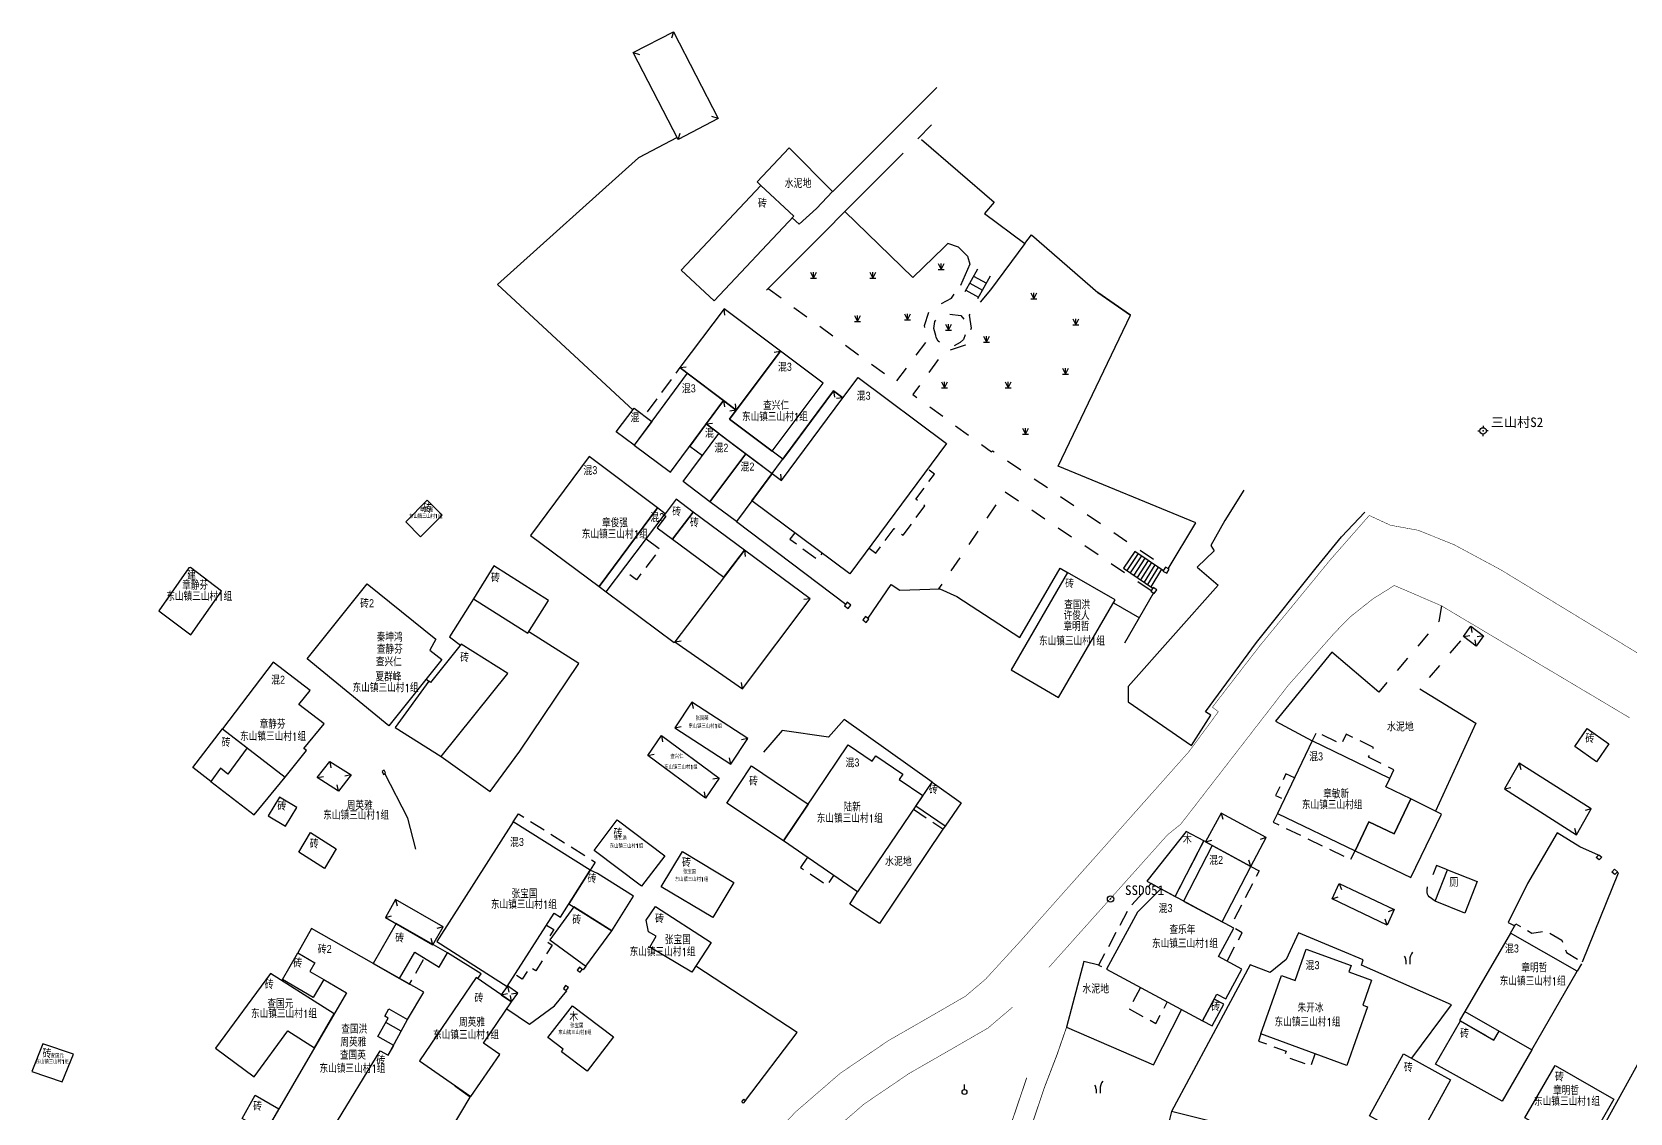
# Model space of a CAD drawing. Header units: millimetres. Extents: x 21943 to 23516, y 12107 to 14027.
# Drawn here: x 22546.8 to 22746.5, y 13891.8 to 14026.9 of the extents above; entities that cross this region are included whole.
import ezdxf
from ezdxf.enums import TextEntityAlignment as Align

# ---------------------------------------------------------------- set-up
doc = ezdxf.new("R2010")
doc.units = ezdxf.units.MM
for name, pattern in [('B10012', [0]), ('X2', [10, 8, -2]), ('X5', [3, 2, -1]), ('X6', [4, 2, -2])]:
    doc.linetypes.add(name, pattern=pattern)
for name, color, linetype in [('$TD_AUDIT_GENERATED_(2AF)', 4, 'Continuous'), ('$TD_AUDIT_GENERATED_(2B2)', 221, 'Continuous'), ('$TD_AUDIT_GENERATED_(2B3)', 4, 'X6'), ('$TD_AUDIT_GENERATED_(2B4)', 7, 'wq'), ('$TD_AUDIT_GENERATED_(2B5)', 2, 'Continuous'), ('$TD_AUDIT_GENERATED_(2B7)', 7, 'Continuous'), ('$TD_AUDIT_GENERATED_(2B9)', 6, 'Continuous'), ('$TD_AUDIT_GENERATED_(2BA)', 7, 'Continuous'), ('$TD_AUDIT_GENERATED_(2BB)', 4, 'Continuous'), ('$TD_AUDIT_GENERATED_(2BD)', 6, 'Continuous'), ('$TD_AUDIT_GENERATED_(2C0)', 7, 'Continuous'), ('$TD_AUDIT_GENERATED_(2C2)', 7, 'Continuous'), ('KZD', 1, 'Continuous'), ('ZBTZ', 3, 'Continuous')]:
    doc.layers.add(name, color=color, linetype=linetype)
doc.styles.add('$TD_AUDIT_GENERATED_(2CC)', font='simhei.ttf')
doc.styles.add('HZ', font='rs.shx', dxfattribs={"width": 0.8, "bigfont": 'hztxt.shx'})
doc.styles.get("Standard").update_dxf_attribs({"font": 'arial.ttf'})
doc.linetypes.add('10422', pattern='A,1,[150,AAA.SHX,S=1,R=0,X=0,Y=1],2,[177,AAA.SHX,S=1,R=0,X=0,Y=0.8],1', length=4)
doc.linetypes.add('1161', pattern='A,0,[149,AAA.SHX,S=0.15,R=0,X=0,Y=0],-1.6', length=1.6)
doc.linetypes.add('443', pattern='A,9.4,[169,AAA.SHX,S=1,R=0,X=0,Y=0.15],0.6', length=10)
doc.linetypes.add('wq', pattern='A,5.4,[169,AAA.SHX,S=1,R=0,X=0,Y=-1.15],0.6', length=6)

# ---------------------------------------------------------------- blocks, each defined once
blk = doc.blocks.new('gc246')
for p, q in [((-0.5, 1), (-0.5, 0)), ((0.5, 1), (0.5, 0))]:
    blk.add_line(p, q)
for centre, radius, start, end in [((-2.94, 0.81), 2.45, 4.3743, 29.0242), ((3.4, 1.11), 2.91, 139.3312, 182.0887)]:
    blk.add_arc(centre, radius, start, end)
blk = doc.blocks.new('gc125')
blk.add_line((0, 0.6), (0, 1.9))
blk.add_circle((0, 0), 0.6)
blk = doc.blocks.new('gc124')
for p, q in [((-0.75, 1.5), (0, 0)), ((-0.75, 0), (0.75, 0)), ((0, 0), (0, 1.5)), ((0, 0), (0.75, 1.5))]:
    blk.add_line(p, q)
blk = doc.blocks.new('gc117')
blk.add_circle((0, 0), 0.8)
blk.add_point((0, 0))
blk = doc.blocks.new('gc116')
for p, q in [((-1.3, 0), (-0.8, 0)), ((0, 1.3), (0, 0.8)), ((1.3, 0), (0.8, 0)), ((0, -1.3), (0, -0.8))]:
    blk.add_line(p, q)
blk.add_circle((0, 0), 0.8)
blk.add_point((0, 0))

msp = doc.modelspace()

# ---------------------------------------------------------------- linework, layer by layer
at = {"layer": '$TD_AUDIT_GENERATED_(2AF)', "linetype": '10422', "flags": 128}
for points, elevation in [([(22646.88, 14006.98), (22659.88, 14019.96)], -0.64), ([(22657.96, 14013.48), (22667.04, 14005.63), (22665.84, 14004.22), (22670.89, 14000.45), (22666.59, 13994.68)], -0.51), ([(22648.39, 14004.45), (22656.89, 13996.2), (22660.79, 14000)], 5.62), ([(22670.89, 14000.45), (22671.72, 14001.56), (22680.03, 13994.34), (22684.09, 13991.49)], -0.51), ([(22662.6, 14000), (22661.28, 14000.48), (22660.79, 14000)], 5.62), ([(22662.6, 14000), (22663.71, 13998.88), (22664.01, 13997.88), (22662.83, 13995.22)], 5.62), ([(22698.25, 13969.65), (22695.89, 13965.84), (22694.12, 13962.72), (22694.54, 13962.05), (22692.43, 13960.01), (22695.04, 13957.75), (22683.8, 13945.12), (22683.81, 13943.2), (22691.72, 13937.75), (22694.13, 13941.53), (22693.48, 13941.93), (22699.85, 13950.62), (22707.28, 13959.95), (22710.47, 13963.81), (22713.39, 13966.91)], -0.92), ([(22683.39, 13950.57), (22686.97, 13956.78)], -0.14)]:
    msp.add_lwpolyline(points, dxfattribs=dict(at, elevation=elevation))
at = {"layer": '$TD_AUDIT_GENERATED_(2B2)', "linetype": 'Continuous', "flags": 128}
for points in [[(22626.97, 14026.9), (22632.55, 14016.09), (22627.56, 14013.47), (22621.96, 14024.32)], [(22642.03, 14003.88), (22632.08, 13993.29), (22627.96, 13997.12), (22637.91, 14007.71)], [(22640.37, 13987.01), (22633.3, 13992.32), (22627.77, 13984.95), (22634.83, 13979.63)], [(22645.69, 13983.01), (22640.37, 13987.01), (22634, 13978.52), (22639.32, 13974.52)], [(22626.59, 13971.89), (22633.22, 13980.85), (22628.7, 13984.25), (22622.08, 13975.26)], [(22650.07, 13983.72), (22661.12, 13975.49), (22649.04, 13959.17), (22636.76, 13968.3), (22646.98, 13982.07), (22648.15, 13981.2)], [(22648.15, 13981.2), (22646.98, 13982.07), (22640.64, 13973.53), (22634, 13978.52), (22634.83, 13979.63), (22633.22, 13980.85), (22631.05, 13977.92), (22640.49, 13970.86)], [(22622.08, 13975.26), (22619.83, 13976.95), (22622.09, 13979.87), (22624.26, 13978.23)], [(22630.61, 13973.96), (22632.67, 13976.71), (22631.05, 13977.92), (22629.01, 13975.16)], [(22636.03, 13974.2), (22631.53, 13968.19), (22628.18, 13970.71), (22632.67, 13976.71)], [(22624.99, 13967.43), (22616.46, 13973.85), (22609.12, 13963.97), (22617.69, 13957.6)], [(22639.33, 13971.73), (22634.84, 13965.73), (22631.53, 13968.19), (22636.03, 13974.2)], [(22595.38, 13963.82), (22598.07, 13966.53), (22596.2, 13968.4), (22593.52, 13965.68)], [(22617.69, 13957.6), (22618.58, 13956.94), (22625.96, 13966.7), (22624.99, 13967.43)], [(22635.84, 13962.16), (22629.43, 13966.9), (22626.87, 13963.51), (22633.27, 13958.77)], [(22644.05, 13956.07), (22635.84, 13962.16), (22627.17, 13950.69), (22635.6, 13944.83)], [(22566.68, 13951.56), (22570.5, 13957.03), (22566.61, 13959.96), (22566.41, 13959.93), (22562.67, 13954.58)], [(22602, 13956.07), (22608.8, 13951.75), (22611.35, 13955.87), (22604.55, 13960.19)], [(22675.1, 13943.74), (22682.16, 13955.92), (22676.24, 13959.36), (22669.17, 13947.18)], [(22591.42, 13940.19), (22581.2, 13948.58), (22588.72, 13957.95), (22597.3, 13951.02), (22596.52, 13949.63), (22598.05, 13948.48)], [(22687.05, 13956.73), (22687.38, 13957.19), (22686.94, 13957.47), (22686.63, 13957.03)], [(22648.36, 13955.2), (22648.81, 13954.84), (22649.14, 13955.28), (22648.69, 13955.64)], [(22650.97, 13953.87), (22650.64, 13953.44), (22651.07, 13953.1), (22651.4, 13953.53)], [(22726.63, 13952.64), (22728.21, 13951.44), (22727.27, 13950.15), (22725.69, 13951.35)], [(22606.3, 13946.73), (22600.47, 13950.41), (22596.62, 13945.62), (22596.42, 13945.76), (22592.21, 13939.99), (22597.97, 13936.35)], [(22627.17, 13939.94), (22634.16, 13935.4), (22636.27, 13938.59), (22629.27, 13943.13)], [(22741.17, 13939.85), (22743.88, 13937.94), (22742.32, 13935.7), (22739.61, 13937.61)], [(22625.49, 13938.98), (22632.71, 13933.65), (22630.98, 13931.16), (22623.76, 13936.5)], [(22712.16, 13924.59), (22713.89, 13928.2), (22717.03, 13926.69), (22719.13, 13931.05), (22716, 13932.58), (22716.49, 13933.6), (22706.79, 13938.33), (22702.47, 13929.25)], [(22584.05, 13935.74), (22586.7, 13934.06), (22585.11, 13932.04), (22582.46, 13933.72)], [(22640.71, 13925.82), (22633.63, 13930.54), (22636.73, 13935.2), (22643.8, 13930.4)], [(22730.84, 13932.3), (22739.83, 13926.58), (22741.67, 13929.81), (22732.68, 13935.52)], [(22590.99, 13934.32), (22590.81, 13934.66), (22590.56, 13934.47), (22590.73, 13934.12)], [(22660.92, 13927.67), (22657.26, 13930.15), (22659.3, 13933.16), (22662.93, 13930.58)], [(22578.51, 13927.65), (22579.91, 13930), (22577.74, 13931.29), (22576.34, 13928.94)], [(22699.11, 13922.63), (22701.06, 13926.23), (22695.43, 13929.29), (22693.47, 13925.69)], [(22712.16, 13924.59), (22719.14, 13921.24), (22722.96, 13929.17), (22719.13, 13931.05), (22717.03, 13926.69), (22713.89, 13928.2)], [(22616.56, 13922.15), (22606.96, 13928.2), (22597.42, 13913.23), (22606.2, 13907.61), (22612.07, 13916.78), (22612.86, 13916.29)], [(22625.89, 13923.94), (22622.99, 13920.17), (22617.07, 13924.61), (22619.96, 13928.44)], [(22581.61, 13926.85), (22584.85, 13924.82), (22583.38, 13922.38), (22580.15, 13924.41)], [(22686.14, 13920.76), (22689.66, 13918.87), (22693.25, 13925.81), (22691.03, 13926.99)], [(22695.53, 13915.7), (22699.11, 13922.63), (22694.31, 13925.24), (22690.72, 13918.29)], [(22631.89, 13916.22), (22625.45, 13920.08), (22628.11, 13924.47), (22634.54, 13920.61)], [(22742.63, 13924.07), (22742.99, 13923.77), (22742.65, 13923.43), (22742.29, 13923.73)], [(22725.86, 13916.8), (22722.16, 13918.27), (22723.72, 13922.2), (22727.42, 13920.73)], [(22716.17, 13915.28), (22709.29, 13918.55), (22710.18, 13920.5), (22717.06, 13917.23)], [(22598.2, 13915.06), (22592.26, 13918.47), (22590.98, 13916.25), (22596.92, 13912.84)], [(22629.29, 13909.42), (22624.01, 13912.55), (22624.81, 13913.89), (22623.85, 13914.45), (22623.56, 13915.92), (22624.75, 13917.62), (22631.68, 13913.11)], [(22734.25, 13899.71), (22739.92, 13909.55), (22731.57, 13914.29), (22725.86, 13904.48)], [(22580.02, 13911.83), (22582.17, 13910.57), (22581.54, 13909.49), (22583.27, 13908.48), (22581.96, 13906.23), (22578.12, 13908.48)], [(22711.11, 13897.74), (22700.39, 13901.68), (22702.95, 13909), (22704.65, 13908.38), (22706.06, 13912.3), (22711.68, 13910.23), (22711.39, 13909.43), (22714.21, 13908.39), (22713.12, 13905.3), (22713.7, 13905.09)], [(22584.59, 13904.2), (22576.63, 13909.26), (22569.75, 13899.92), (22574.58, 13896.33), (22578.81, 13902.07), (22582.12, 13899.97)], [(22615.32, 13909.39), (22615.59, 13909.75), (22615.23, 13910.02), (22614.96, 13909.66)], [(22595.25, 13898.34), (22601.67, 13893.86), (22605.3, 13899.13), (22603.24, 13900.54), (22606.75, 13905.69), (22602.34, 13908.76)], [(22607.53, 13906.8), (22606.25, 13907.69), (22606.2, 13907.61), (22605.47, 13906.58), (22606.75, 13905.69)], [(22616.2, 13897.03), (22612.97, 13899.45), (22613.18, 13899.79), (22611.28, 13901.24), (22614.35, 13905.2), (22619.48, 13901.34)], [(22693.07, 13903.31), (22694.29, 13902.68), (22695.77, 13905.41), (22694.55, 13906.05)], [(22734.25, 13899.71), (22730.54, 13893.27), (22722.22, 13897.9), (22725.34, 13903.31), (22729.5, 13900.91), (22730.15, 13902.05)], [(22546.82, 13896.99), (22550.61, 13895.7), (22551.99, 13899.15), (22548.19, 13900.44)], [(22724.1, 13895.97), (22719.82, 13888.22), (22713.94, 13891.46), (22718.22, 13899.21)], [(22733.38, 13891.21), (22737.15, 13897.74), (22744.51, 13893.52), (22740.74, 13887)], [(22753.01, 13895.83), (22747.91, 13898.69), (22741.27, 13886.72), (22746.52, 13884.01)], [(22575.99, 13889.44), (22573.07, 13891.14), (22574.72, 13894.03), (22577.66, 13892.31)], [(22635.99, 13893.38), (22635.7, 13893.02), (22635.51, 13893.2), (22635.79, 13893.55)], [(22687.68, 13885.83), (22699, 13882.96), (22700.55, 13889.18), (22689.22, 13892.01)]]:
    msp.add_lwpolyline(points, close=True, dxfattribs=at)
at = {"layer": '$TD_AUDIT_GENERATED_(2B2)', "linetype": 'X6', "flags": 128}
msp.add_lwpolyline([(22659.76, 13988.95), (22659.53, 13989.85), (22659.63, 13990.72), (22659.97, 13991.15), (22660.71, 13991.57), (22661.48, 13991.65), (22662.87, 13991.47), (22663.26, 13991.03), (22663.5, 13990.26), (22663.47, 13989.18), (22663.21, 13988.46), (22662.81, 13988.11), (22662.05, 13987.68), (22661.48, 13987.68), (22660.58, 13987.81), (22660.04, 13988.28), (22659.81, 13988.72)], close=True, dxfattribs=at)
at = {"layer": '$TD_AUDIT_GENERATED_(2B2)', "linetype": 'Continuous', "flags": 128}
for points, elevation in [([(22629.43, 13966.9), (22627.32, 13968.5), (22625.83, 13966.53), (22626.01, 13966.39), (22624.94, 13964.94), (22626.87, 13963.51)], 2.06), ([(22688.62, 13959.27), (22688.91, 13959.77), (22688.45, 13960.03), (22688.15, 13959.5)], 0.22), ([(22583.32, 13940.43), (22580.17, 13942.84), (22581.58, 13944.61), (22576.97, 13948.15), (22570.62, 13939.82), (22578.45, 13933.76), (22581.11, 13937.1), (22580.79, 13937.36)], 5.63), ([(22570.62, 13939.82), (22573.7, 13937.43), (22571.31, 13934.16), (22570.37, 13934.89), (22569.17, 13933.25), (22566.92, 13934.98)], 9.37), ([(22649.98, 13919.44), (22640.71, 13925.82), (22648.81, 13937.82), (22651.81, 13935.78), (22652.27, 13936.46), (22655.63, 13934.17), (22655.17, 13933.5), (22658.15, 13931.47)], 3.97), ([(22621.99, 13918.9), (22617.5, 13921.73), (22616.56, 13922.15), (22613.92, 13917.96), (22619.28, 13914.59)], 4.08), ([(22744.59, 13922.26), (22744.95, 13921.96), (22744.61, 13921.61), (22744.25, 13921.92)], -0.87), ([(22693.07, 13903.31), (22694.88, 13906.66), (22695.99, 13906.07), (22698, 13909.8), (22695.11, 13911.38), (22697, 13914.91), (22687.9, 13919.82), (22684.98, 13916.92), (22681.1, 13909.77)], 8.57), ([(22611.51, 13913.46), (22616.01, 13910.15), (22619.28, 13914.59), (22614.53, 13917.58)], 8.05), ([(22597.71, 13910.05), (22598.73, 13911.81), (22592.32, 13915.49), (22589.44, 13910.48), (22592.74, 13908.62), (22594.64, 13911.92)], 3.44), ([(22595.79, 13906.9), (22581.73, 13914.85), (22580.02, 13911.83), (22582.17, 13910.57), (22581.54, 13909.49), (22583.27, 13908.48), (22586.12, 13906.82), (22586.12, 13906.82), (22586.12, 13906.82), (22575.99, 13889.44), (22581.42, 13886.27), (22582.91, 13888.71), (22584.51, 13887.77), (22585.55, 13889.48), (22584.54, 13890.07), (22590.33, 13899.59), (22591.33, 13899.02), (22592.03, 13900.25), (22590.04, 13901.37), (22591.34, 13903.66), (22590.9, 13903.9), (22591.42, 13904.82), (22593.74, 13903.51)], 4.26), ([(22613.58, 13907.11), (22613.85, 13907.47), (22613.49, 13907.74), (22613.22, 13907.38)], 4)]:
    msp.add_lwpolyline(points, close=True, dxfattribs=dict(at, elevation=elevation))
at = {"layer": '$TD_AUDIT_GENERATED_(2B3)', "color": 4, "linetype": 'X5', "flags": 128}
for points in [[(22628.7, 13984.25), (22627.77, 13984.95), (22623.33, 13978.93)], [(22651.44, 13962.4), (22652.28, 13961.78), (22654.54, 13964.84), (22655.67, 13964), (22658.4, 13967.7), (22657.26, 13968.5), (22659.59, 13971.66), (22658.75, 13972.28)], [(22716.49, 13933.6), (22717.02, 13934.7), (22713.84, 13936.26), (22714.45, 13937.5), (22711.05, 13939.16), (22710.45, 13937.91), (22707.33, 13939.43), (22706.79, 13938.33)], [(22702.47, 13929.25), (22701.94, 13928.15), (22711.63, 13923.49), (22712.16, 13924.59)], [(22694.31, 13925.24), (22693.25, 13925.81), (22689.66, 13918.87)], [(22699.11, 13922.63), (22700.16, 13922.06), (22696.58, 13915.14)]]:
    msp.add_lwpolyline(points, dxfattribs=at)
for points, elevation in [([(22623.58, 13963.54), (22625.27, 13962.3), (22622.35, 13958.42), (22620.66, 13959.68)], 10.81), ([(22642.13, 13964.31), (22641.54, 13963.53), (22645, 13960.97), (22645.58, 13961.74)], 5.8), ([(22704.58, 13933.69), (22703.52, 13934.2), (22702.23, 13931.5), (22703.3, 13930.99)], 6.18), ([(22606.96, 13928.2), (22607.6, 13929.21), (22617.2, 13923.17), (22616.56, 13922.15)], 10.69), ([(22660.92, 13927.67), (22660.64, 13927.26), (22656.98, 13929.75)], 3.28), ([(22643.71, 13923.76), (22642.84, 13922.5), (22646.18, 13920.26), (22647.02, 13921.48)], 3.01), ([(22687.9, 13919.82), (22686.67, 13920.48), (22683.9, 13917.4), (22680.11, 13910.29), (22681.1, 13909.77)], 0.56), ([(22611.13, 13915.3), (22612.04, 13914.72), (22611.11, 13913.27), (22611.84, 13912.8), (22609.77, 13909.57), (22609.05, 13910.04), (22608.08, 13908.53), (22607.17, 13909.12)], 9.13), ([(22731.57, 13914.29), (22732.23, 13915.44), (22734.26, 13914.29), (22735.97, 13914.56), (22738, 13913.41), (22738.56, 13911.85), (22740.58, 13910.7), (22739.92, 13909.55)], 14.95), ([(22696.16, 13910.8), (22698.06, 13914.34), (22697, 13914.91)], 3.3), ([(22592.74, 13908.62), (22593.99, 13907.91), (22595.86, 13911.18)], 3.44), ([(22685.35, 13907.47), (22683.91, 13904.81), (22687.26, 13903.01), (22688.69, 13905.67)], 1.41), ([(22725.86, 13904.48), (22725.22, 13903.38), (22729.5, 13900.91), (22730.15, 13902.05)], 6.54), ([(22700.39, 13901.68), (22700.07, 13900.8), (22703.55, 13899.52), (22703.33, 13898.93), (22706.65, 13897.71), (22707.19, 13899.18)], 7.34)]:
    msp.add_lwpolyline(points, dxfattribs=dict(at, elevation=elevation))
at = {"layer": '$TD_AUDIT_GENERATED_(2B4)', "linetype": 'wq', "flags": 128}
for points, elevation in [([(22657.53, 14013.53), (22659.22, 14015.29)], -0.26), ([(22638.61, 13994.64), (22655.69, 14011.77)], -0.27), ([(22688.82, 13959.82), (22692.25, 13965.56), (22675.04, 13972.62), (22684.09, 13991.49), (22680.03, 13994.34)], 1.31), ([(22634.84, 13965.73), (22648.51, 13955.4)], 1.03), ([(22651.29, 13953.64), (22654.18, 13957.84), (22655.25, 13957.13), (22660.25, 13957.3), (22662.39, 13956.35), (22670.28, 13951.24), (22675.3, 13959.9), (22676.24, 13959.36)], 0.99), ([(22618.58, 13956.95), (22627.08, 13950.6), (22627.17, 13950.69)], 3.27), ([(22681.96, 13955.57), (22685.23, 13953.68)], -0.13), ([(22597.97, 13936.35), (22604.07, 13931.97), (22607.8, 13937.02), (22615.14, 13947.98), (22608.91, 13951.93)], 4.16), ([(22659.3, 13933.16), (22648.32, 13941), (22646.37, 13938.76), (22640.58, 13939.62), (22638.23, 13936.92)], 2.54), ([(22569.17, 13933.25), (22574.6, 13929.05), (22578.45, 13933.76)], 9.37), ([(22594.78, 13924.76), (22593.78, 13928.66), (22590.9, 13934.25)], 4.87), ([(22737.42, 13926.83), (22733.69, 13920.48), (22731.29, 13915.62), (22732.1, 13915.21)], -0.51), ([(22742.58, 13924.02), (22740.23, 13925.05), (22737.42, 13926.83)], -0.99), ([(22723.72, 13922.2), (22722.33, 13922.75), (22721.87, 13921.59)], -0.31), ([(22740.58, 13910.68), (22745.08, 13921.83), (22744.9, 13921.91)], -0.78), ([(22719.26, 13898.64), (22724.2, 13905.31), (22712.94, 13910.28), (22713.16, 13910.94), (22710.37, 13912.12), (22705.08, 13914.32), (22703.55, 13910.97), (22701.54, 13909.37), (22699.06, 13910.34), (22689.22, 13892.01)], 1.27), ([(22602.55, 13908.62), (22602.96, 13909.19), (22598.73, 13911.81)], 3.43), ([(22616.01, 13910.15), (22615.68, 13909.68), (22615.59, 13909.75)], 4.72), ([(22606.16, 13904.83), (22608.97, 13902.92), (22612.11, 13905.21), (22613.65, 13907.07), (22613.59, 13907.13)], 2.01), ([(22591.33, 13899.02), (22593.74, 13903.51)], 4.26), ([(22592.94, 13902.02), (22591.03, 13903.11)], 5.83), ([(22599.13, 13889.68), (22601.58, 13893.77), (22599.64, 13895.15)], 2.53)]:
    msp.add_lwpolyline(points, dxfattribs=dict(at, elevation=elevation))
for points in [[(22627.43, 14013.71), (22622.62, 14011.19), (22605.01, 13995.33), (22621.93, 13979.65)], [(22602, 13956.07), (22599.01, 13951.33), (22600.35, 13950.26)], [(22596.08, 13946.02), (22596.42, 13945.76)], [(22635.99, 13893.38), (22642.43, 13901.85), (22629.77, 13910.17), (22629.77, 13910.17)]]:
    msp.add_lwpolyline(points, dxfattribs=at)
at = {"layer": '$TD_AUDIT_GENERATED_(2B4)', "linetype": 'wq', "elevation": 0.17, "flags": 128}
msp.add_lwpolyline([(22722.16, 13918.27), (22721.4, 13918.81, -0.190018), (22721.15, 13919.58, -0.032386), (22721.22, 13920.07, 1.673328)], format="xyb", dxfattribs=at)
at = {"layer": '$TD_AUDIT_GENERATED_(2B9)', "linetype": 'Continuous'}
for p, q in [((22606.25, 13907.69), (22606.39, 13906.9)), ((22605.47, 13906.58), (22606.26, 13906.72)), ((22606.75, 13905.69), (22606.61, 13906.48)), ((22607.53, 13906.8), (22606.74, 13906.66))]:
    msp.add_line(p, q, dxfattribs=at)
at = {"layer": '$TD_AUDIT_GENERATED_(2BA)', "linetype": 'B10012'}
for p, q in [((22626.97, 14026.9), (22626.73, 14026.14)), ((22621.96, 14024.32), (22622.73, 14024.08)), ((22632.55, 14016.09), (22631.79, 14016.33)), ((22627.56, 14013.47), (22627.8, 14014.24)), ((22633.41, 13991.53), (22633.3, 13992.32)), ((22627.77, 13984.95), (22628.56, 13985.07)), ((22639.58, 13986.89), (22640.37, 13987.01)), ((22646.98, 13982.07), (22647.1, 13981.28)), ((22648.15, 13981.2), (22647.36, 13981.09)), ((22633.22, 13980.85), (22633.34, 13980.05)), ((22634.83, 13979.63), (22634.04, 13979.52)), ((22634.83, 13979.63), (22634.72, 13980.42)), ((22631.05, 13977.92), (22631.84, 13978.03)), ((22640.49, 13970.86), (22640.38, 13971.65)), ((22635.84, 13962.16), (22635.95, 13961.36)), ((22644.05, 13956.07), (22643.26, 13955.96)), ((22725.69, 13951.35), (22726.48, 13951.46)), ((22726.63, 13952.64), (22726.74, 13951.84)), ((22728.21, 13951.44), (22727.42, 13951.32)), ((22627.17, 13950.69), (22627.96, 13950.81)), ((22727.27, 13950.15), (22727.16, 13950.94)), ((22635.6, 13944.83), (22635.49, 13945.62)), ((22629.27, 13943.13), (22629.44, 13942.35)), ((22627.17, 13939.94), (22627.95, 13940.1)), ((22625.49, 13938.98), (22625.62, 13938.19)), ((22636.27, 13938.59), (22635.48, 13938.43)), ((22584.05, 13935.74), (22584.18, 13934.95)), ((22623.76, 13936.5), (22624.55, 13936.63)), ((22634.16, 13935.4), (22634, 13936.18)), ((22732.68, 13935.52), (22732.87, 13934.74)), ((22582.46, 13933.72), (22583.25, 13933.85)), ((22586.7, 13934.06), (22585.91, 13933.92)), ((22632.71, 13933.65), (22631.92, 13933.52)), ((22585.11, 13932.04), (22584.97, 13932.83)), ((22630.98, 13931.16), (22630.85, 13931.95)), ((22730.84, 13932.3), (22731.62, 13932.49)), ((22695.43, 13929.29), (22695.65, 13928.52)), ((22741.67, 13929.81), (22740.89, 13929.62)), ((22739.83, 13926.58), (22739.63, 13927.36)), ((22693.47, 13925.69), (22694.24, 13925.92)), ((22701.06, 13926.23), (22700.3, 13926)), ((22699.11, 13922.63), (22698.88, 13923.4)), ((22710.18, 13920.5), (22710.46, 13919.75)), ((22592.26, 13918.47), (22592.47, 13917.7)), ((22709.29, 13918.55), (22710.04, 13918.83)), ((22717.06, 13917.23), (22716.31, 13916.96)), ((22590.98, 13916.25), (22591.76, 13916.46)), ((22716.17, 13915.28), (22715.9, 13916.04)), ((22596.92, 13912.84), (22596.72, 13913.62)), ((22598.2, 13915.06), (22597.43, 13914.86))]:
    msp.add_line(p, q, dxfattribs=at)
at = {"layer": '$TD_AUDIT_GENERATED_(2BB)', "linetype": 'X6', "flags": 128}
for points, elevation in [([(22638.81, 13994.84), (22654.8, 13983.14), (22658.76, 13988.45), (22658.34, 13990.2), (22658.94, 13992.09), (22661.72, 13993.65), (22662.83, 13995.22)], 5), ([(22666.59, 13994.68), (22663.94, 13991.52), (22664.18, 13989.88), (22663.44, 13987.78), (22660.65, 13986.83), (22656.9, 13981.6), (22666.71, 13974.43), (22666.86, 13974.57), (22688.45, 13960.01)], 1.87), ([(22686.67, 13957.08), (22668.37, 13969.41), (22660.12, 13957.29)], 1.62), ([(22722.94, 13955.17), (22722.63, 13953.24), (22715.11, 13944.39)], -0.34), ([(22725.31, 13950.8), (22720.26, 13944.83)], -2.09)]:
    msp.add_lwpolyline(points, dxfattribs=dict(at, elevation=elevation))
at = {"layer": '$TD_AUDIT_GENERATED_(2BB)', "linetype": 'Continuous', "flags": 128}
for points, const_width, elevation in [([(22783.19, 13926.36), (22782.91, 13926.92), (22782.99, 13927.65), (22730.38, 13959.68), (22724.54, 13962.82), (22720.04, 13964.63), (22716.57, 13965.26), (22713.93, 13966.48), (22709.06, 13960.94), (22700.29, 13950.24), (22694.33, 13942.53), (22695.07, 13941.95), (22691.4, 13936.97), (22670.33, 13913.28)], 0.06, -1.89), ([(22673.9, 13910.01), (22688.71, 13926.56), (22690.37, 13927.9), (22703.78, 13945.22), (22709.62, 13951.84), (22711.58, 13953.83), (22714.36, 13956.04), (22717.06, 13957.73), (22722.93, 13955.2), (22746.48, 13941.19)], 0.06, 2.7), ([(22670.33, 13913.28), (22665.98, 13908.53), (22663.47, 13906.4), (22659.08, 13903.86), (22653.86, 13900.86), (22647.83, 13896.78), (22642.24, 13891.94), (22636.81, 13886.18), (22630.65, 13878.77), (22625.68, 13872.5), (22621.63, 13867.04), (22621.63, 13867.04)], 0.06, 2.7), ([(22669.35, 13905.03), (22666.28, 13902.42), (22661.5, 13899.66), (22656.43, 13896.75), (22650.79, 13892.92), (22645.6, 13888.43), (22640.44, 13882.97), (22634.42, 13875.72), (22629.57, 13869.6), (22625.82, 13864.27), (22625.82, 13864.27)], 0.06, 2.7), ([(22659.04, 13854.6), (22663.94, 13868.3), (22665.52, 13872.73), (22667.11, 13877.15), (22668.69, 13881.58), (22670.27, 13886.01), (22671.82, 13890.48), (22673.32, 13894.95), (22674.91, 13899.09), (22676.11, 13902.55), (22676.11, 13902.55)], 0.1, 5)]:
    msp.add_lwpolyline(points, dxfattribs=dict(at, const_width=const_width, elevation=elevation))
at = {"layer": '$TD_AUDIT_GENERATED_(2BB)', "linetype": 'X2', "const_width": 0.1, "elevation": 5, "flags": 128}
msp.add_lwpolyline([(22623.92, 13820.16), (22632.11, 13821.96), (22633.3, 13822.05), (22634.39, 13821.81), (22641.7, 13819.79), (22644.74, 13819.24), (22644.96, 13819.31), (22645.14, 13819.46), (22645.24, 13819.76), (22645.45, 13820.62), (22646.04, 13822.5), (22646.64, 13824.46), (22647.25, 13826.43), (22648.05, 13828.74), (22649.47, 13833.62), (22651.14, 13839.04), (22655.36, 13851.73), (22661.59, 13869.14), (22663.17, 13873.57), (22664.75, 13878), (22666.33, 13882.42), (22667.92, 13886.84), (22669.46, 13891.29), (22671.13, 13896.23)], dxfattribs=at)
at = {"layer": '$TD_AUDIT_GENERATED_(2BD)', "linetype": 'Continuous'}
for p, q in [((22664.98, 13997.27), (22663.39, 13994.43)), ((22664, 13995.52), (22665.59, 13994.63)), ((22664.49, 13996.39), (22666.08, 13995.5)), ((22666.57, 13996.38), (22664.98, 13993.54)), ((22663.51, 13994.65), (22665.1, 13993.76)), ((22684.63, 13961.99), (22683.21, 13959.88)), ((22685.05, 13961.71), (22683.64, 13959.59)), ((22685.46, 13961.43), (22684.07, 13959.31)), ((22685.88, 13961.15), (22684.5, 13959.02)), ((22688.2, 13959.58), (22684.63, 13961.99)), ((22683.21, 13959.88), (22686.89, 13957.4)), ((22686.29, 13960.87), (22684.92, 13958.73)), ((22686.71, 13960.59), (22685.35, 13958.44)), ((22687.12, 13960.31), (22685.78, 13958.15)), ((22687.54, 13960.03), (22686.21, 13957.87)), ((22687.95, 13959.75), (22686.63, 13957.58))]:
    msp.add_line(p, q, dxfattribs=at)
at = {"layer": '测试_(2B1)', "color": 2, "linetype": '1161', "flags": 128}
for points, elevation in [([(22637.95, 14007.68), (22637.42, 14008.17), (22641.45, 14012.42), (22646.87, 14006.98), (22644.87, 14004.83), (22642.67, 14002.87), (22641.83, 14003.66)], 1.7), ([(22715.11, 13944.39), (22715.11, 13944.39), (22715.11, 13944.39), (22715.11, 13944.39), (22709.25, 13949.41), (22702.22, 13940.79), (22706.79, 13938.33)], -0.34), ([(22720.26, 13944.83), (22720.26, 13944.83), (22727.24, 13940.54), (22722.22, 13929.53)], -2.09), ([(22660.64, 13927.26), (22652.71, 13915.5), (22649, 13917.91), (22649.98, 13919.44)], 3.28), ([(22680.12, 13910.29), (22678.27, 13910.72), (22676.11, 13902.55), (22686.96, 13897.82), (22690.48, 13904.71)], 4.92)]:
    msp.add_lwpolyline(points, dxfattribs=dict(at, elevation=elevation))

# ---------------------------------------------------------------- block references
at = {"layer": 'KZD', "linetype": 'Continuous', "xscale": 0.5, "yscale": 0.5}
for name, p in [('gc116', (22728.15, 13977.05)), ('gc117', (22681.6, 13918.55))]:
    msp.add_blockref(name, p, dxfattribs=at)
at = {"layer": 'ZBTZ', "linetype": 'Continuous', "xscale": 0.5, "yscale": 0.5}
for name, p in [('gc124', (22660.43, 13997.2)), ('gc124', (22644.5, 13996.14)), ('gc124', (22651.89, 13996.14)), ('gc124', (22672.01, 13993.56)), ('gc124', (22649.98, 13990.72)), ('gc124', (22656.21, 13990.92)), ('gc124', (22677.26, 13990.31)), ('gc124', (22661.33, 13989.62)), ('gc124', (22666.11, 13988.15)), ('gc124', (22660.83, 13982.43)), ('gc124', (22668.82, 13982.43)), ('gc124', (22675.96, 13984.13)), ('gc124', (22670.98, 13976.65)), ('gc246', (22718.75, 13910.41)), ('gc125', (22663.35, 13894.43)), ('gc246', (22680.04, 13894.28))]:
    msp.add_blockref(name, p, dxfattribs=at)

# ---------------------------------------------------------------- texts
at = {"layer": '$TD_AUDIT_GENERATED_(2B5)', "linetype": '443', "width": 0.8}
for s, p in [('\\M+5D7A9', (22638.1, 14005.56)), ('\\M+5BBEC3', (22640.9, 13985.08)), ('\\M+5BBEC3', (22628.89, 13982.38)), ('\\M+5BBEC3', (22650.74, 13981.46)), ('\\M+5BBEC', (22622.17, 13978.75)), ('\\M+5BBEC', (22631.47, 13976.83)), ('\\M+5BBEC2', (22632.97, 13974.96)), ('\\M+5BBEC2', (22636.23, 13972.6)), ('\\M+5BBEC3', (22616.59, 13972.16)), ('\\M+5D7A9', (22596.22, 13967.42)), ('\\M+5D7A9', (22627.38, 13967.01)), ('\\M+5BBEC2', (22624.95, 13966.29)), ('\\M+5D7A9', (22629.59, 13965.63)), ('\\M+5BDA8', (22566.75, 13959.08)), ('\\M+5D7A9', (22604.73, 13958.75)), ('\\M+5D7A9', (22676.49, 13958.03)), ('\\M+5D7A92', (22588.69, 13955.54)), ('\\M+5D7A9', (22600.88, 13948.8)), ('\\M+5BBEC2', (22577.57, 13945.97)), ('\\M+5D7A9', (22741.5, 13938.68)), ('\\M+5D7A9', (22571.07, 13938.17)), ('\\M+5BBEC3', (22649.34, 13935.63)), ('\\M+5BBEC3', (22707.28, 13936.39)), ('\\M+5D7A9', (22636.99, 13933.35)), ('\\M+5D7A9', (22659.45, 13932.28)), ('\\M+5D7A9', (22578.04, 13930.24)), ('\\M+5D7A9', (22620.05, 13926.84)), ('\\M+5D7A9', (22582.09, 13925.51)), ('\\M+5BBEC3', (22607.42, 13925.7)), ('\\M+5C4BE', (22691.19, 13926.1)), ('\\M+5D7A9', (22628.61, 13923.17)), ('\\M+5BBEC2', (22694.79, 13923.45)), ('\\M+5D7A9', (22616.8, 13921.16)), ('\\M+5B2DE', (22724.49, 13920.68)), ('\\M+5BBEC3', (22688.47, 13917.43)), ('\\M+5D7A9', (22614.9, 13916.02)), ('\\M+5D7A9', (22625.24, 13916.16)), ('\\M+5D7A9', (22592.77, 13913.74)), ('\\M+5D7A9', (22580.03, 13910.6)), ('\\M+5D7A92', (22583.4, 13912.33)), ('\\M+5BBEC3', (22731.75, 13912.39)), ('\\M+5BBEC3', (22706.84, 13910.3)), ('\\M+5D7A9', (22576.47, 13907.94)), ('\\M+5D7A9', (22602.67, 13906.24)), ('\\M+5D7A9', (22694.73, 13905.15)), ('\\M+5C4BE', (22614.52, 13903.92)), ('\\M+5D7A9', (22725.84, 13901.81)), ('\\M+5D7A9', (22548.7, 13899.3)), ('\\M+5D7A9', (22590.41, 13898.45)), ('\\M+5D7A9', (22718.81, 13897.56)), ('\\M+5D7A9', (22737.69, 13896.39)), ('\\M+5D7A9', (22575.01, 13892.72))]:
    msp.add_text(s, height=1, dxfattribs=at).set_placement(p, align=Align.MIDDLE)
at = {"layer": '$TD_AUDIT_GENERATED_(2B7)', "linetype": 'Continuous', "style": 'HZ', "width": 0.8}
for s, height, p in [('\\M+5B2E9\\M+5D0CB\\M+5C8CA', 1, (22639.8, 13980.32)), ('\\M+5D5C2\\M+5BFA1\\M+5C7BF', 0.5, (22596.13, 13967.26)), ('\\M+5D5C2\\M+5BFA1\\M+5C7BF', 1, (22619.67, 13965.65)), ('\\M+5D5C2\\M+5BEB2\\M+5B7D2', 1, (22567.2, 13957.86)), ('\\M+5B2E9\\M+5B9FA\\M+5BAE9', 1, (22677.42, 13955.39)), ('\\M+5D5C2\\M+5C3F7\\M+5D5DC', 1, (22677.33, 13952.7)), ('\\M+5D0ED\\M+5BFA1\\M+5C8CB', 1, (22677.36, 13954.07)), ('\\M+5C7D8\\M+5C0A4\\M+5BAE8', 1, (22591.51, 13951.36)), ('\\M+5B2E9\\M+5BEB2\\M+5B7D2', 1, (22591.53, 13949.85)), ('\\M+5B2E9\\M+5D0CB\\M+5C8CA', 1, (22591.41, 13948.27)), ('\\M+5CFC4\\M+5C8BA\\M+5B7E5', 1, (22591.36, 13946.4)), ('\\M+5D5C5\\M+5B9FA\\M+5C8D9', 0.5, (22630.55, 13941.2)), ('\\M+5D5C2\\M+5BEB2\\M+5B7D2', 1, (22576.89, 13940.49)), ('\\M+5B2E9\\M+5D0CB\\M+5C8CA', 0.5, (22627.41, 13936.44)), ('\\M+5D5C2\\M+5C3F4\\M+5D0C2', 1, (22709.79, 13931.78)), ('\\M+5D6DC\\M+5D3A2\\M+5D1C5', 1, (22587.77, 13930.31)), ('\\M+5C2BD\\M+5D0C2', 1, (22649.31, 13930.12)), ('\\M+5D5C5\\M+5C8CA\\M+5BAE9', 0.5, (22620.33, 13926.24)), ('\\M+5D5C5\\M+5B1A6\\M+5B9FA', 0.5, (22629, 13922.03)), ('\\M+5D5C5\\M+5B1A6\\M+5B9FA', 1, (22608.37, 13919.29)), ('\\M+5B2E9\\M+5C0D6\\M+5C4EA', 1, (22690.58, 13914.8)), ('\\M+5D5C5\\M+5B1A6\\M+5B9FA', 1, (22627.52, 13913.54)), ('\\M+5D5C2\\M+5C3F7\\M+5D5DC', 1, (22734.55, 13910.04)), ('\\M+5B2E9\\M+5B9FA\\M+5D4AA', 1, (22577.86, 13905.55)), ('\\M+5D6EC\\M+5BFAA\\M+5B1F9', 1, (22706.59, 13905.04)), ('\\M+5D6DC\\M+5D3A2\\M+5D1C5', 1, (22601.8, 13903.23)), ('\\M+5D6DC\\M+5D3A2\\M+5D1C5', 1, (22586.98, 13900.74)), ('\\M+5B2E9\\M+5B9FA\\M+5BAE9', 1, (22587.09, 13902.37)), ('\\M+5D5C5\\M+5B1A6\\M+5B9FA', 0.5, (22614.9, 13902.79)), ('\\M+5B2E9\\M+5B9FA\\M+5D4AA', 0.5, (22549.98, 13899.03)), ('\\M+5B2E9\\M+5B9FA\\M+5D3A2', 1, (22586.92, 13899.13)), ('\\M+5D5C2\\M+5C3F7\\M+5D5DC', 1, (22738.52, 13894.7))]:
    msp.add_text(s, height=height, dxfattribs=at).set_placement(p, align=Align.MIDDLE)
at = {"layer": '$TD_AUDIT_GENERATED_(2C0)', "linetype": '443', "width": 0.8}
for p in [(22642.55, 14008.05), (22717.82, 13940.14), (22655.09, 13923.31), (22679.75, 13907.39)]:
    msp.add_text('\\M+5CBAE\\M+5C4E0\\M+5B5D8', height=1, dxfattribs=at).set_placement(p, align=Align.MIDDLE)
at = {"layer": '$TD_AUDIT_GENERATED_(2C2)', "linetype": 'Continuous', "style": 'HZ', "width": 0.8}
for s, height, p in [('\\M+5B6AB\\M+5C9BD\\M+5D5F2\\M+5C8FD\\M+5C9BD\\M+5B4E51\\M+5D7E9', 1, (22639.66, 13978.77)), ('\\M+5B6AB\\M+5C9BD\\M+5D5F2\\M+5C8FD\\M+5C9BD\\M+5B4E51\\M+5D7E9', 0.5, (22596.02, 13966.38)), ('\\M+5B6AB\\M+5C9BD\\M+5D5F2\\M+5C8FD\\M+5C9BD\\M+5B4E51\\M+5D7E9', 1, (22619.65, 13964.11)), ('\\M+5B6AB\\M+5C9BD\\M+5D5F2\\M+5C8FD\\M+5C9BD\\M+5B4E51\\M+5D7E9', 1, (22567.72, 13956.33)), ('\\M+5B6AB\\M+5C9BD\\M+5D5F2\\M+5C8FD\\M+5C9BD\\M+5B4E51\\M+5D7E9', 1, (22676.78, 13950.75)), ('\\M+5B6AB\\M+5C9BD\\M+5D5F2\\M+5C8FD\\M+5C9BD\\M+5B4E51\\M+5D7E9', 1, (22591, 13944.91)), ('\\M+5B6AB\\M+5C9BD\\M+5D5F2\\M+5C8FD\\M+5C9BD\\M+5B4E51\\M+5D7E9', 1, (22576.95, 13938.83)), ('\\M+5B6AB\\M+5C9BD\\M+5D5F2\\M+5C8FD\\M+5C9BD\\M+5B4E51\\M+5D7E9', 0.5, (22630.94, 13940.15)), ('\\M+5B6AB\\M+5C9BD\\M+5D5F2\\M+5C8FD\\M+5C9BD\\M+5B4E51\\M+5D7E9', 0.5, (22627.92, 13935.04)), ('\\M+5B6AB\\M+5C9BD\\M+5D5F2\\M+5C8FD\\M+5C9BD\\M+5B4E51\\M+5D7E9', 1, (22587.33, 13928.99)), ('\\M+5B6AB\\M+5C9BD\\M+5D5F2\\M+5C8FD\\M+5C9BD\\M+5B4E51\\M+5D7E9', 1, (22649.01, 13928.59)), ('\\M+5B6AB\\M+5C9BD\\M+5D5F2\\M+5C8FD\\M+5C9BD\\M+5B4E5\\M+5D7E9', 1, (22709.29, 13930.28)), ('\\M+5B6AB\\M+5C9BD\\M+5D5F2\\M+5C8FD\\M+5C9BD\\M+5B4E51\\M+5D7E9', 0.5, (22621.1, 13925.18)), ('\\M+5B6AB\\M+5C9BD\\M+5D5F2\\M+5C8FD\\M+5C9BD\\M+5B4E51\\M+5D7E9', 0.5, (22629.25, 13921)), ('\\M+5B6AB\\M+5C9BD\\M+5D5F2\\M+5C8FD\\M+5C9BD\\M+5B4E51\\M+5D7E9', 1, (22608.29, 13917.82)), ('\\M+5B6AB\\M+5C9BD\\M+5D5F2\\M+5C8FD\\M+5C9BD\\M+5B4E51\\M+5D7E9', 1, (22690.9, 13912.94)), ('\\M+5B6AB\\M+5C9BD\\M+5D5F2\\M+5C8FD\\M+5C9BD\\M+5B4E51\\M+5D7E9', 1, (22625.62, 13911.91)), ('\\M+5B6AB\\M+5C9BD\\M+5D5F2\\M+5C8FD\\M+5C9BD\\M+5B4E51\\M+5D7E9', 1, (22734.35, 13908.25)), ('\\M+5B6AB\\M+5C9BD\\M+5D5F2\\M+5C8FD\\M+5C9BD\\M+5B4E51\\M+5D7E9', 1, (22578.31, 13904.18)), ('\\M+5B6AB\\M+5C9BD\\M+5D5F2\\M+5C8FD\\M+5C9BD\\M+5B4E51\\M+5D7E9', 1, (22706.21, 13903.14)), ('\\M+5B6AB\\M+5C9BD\\M+5D5F2\\M+5C8FD\\M+5C9BD\\M+5B4E51\\M+5D7E9', 1, (22601.06, 13901.53)), ('\\M+5B6AB\\M+5C9BD\\M+5D5F2\\M+5C8FD\\M+5C9BD\\M+5B4E51\\M+5D7E9', 0.5, (22614.67, 13901.87)), ('\\M+5B6AB\\M+5C9BD\\M+5D5F2\\M+5C8FD\\M+5C9BD\\M+5B4E51\\M+5D7E9', 0.5, (22549.37, 13898.22)), ('\\M+5B6AB\\M+5C9BD\\M+5D5F2\\M+5C8FD\\M+5C9BD\\M+5B4E51\\M+5D7E9', 1, (22586.87, 13897.33)), ('\\M+5B6AB\\M+5C9BD\\M+5D5F2\\M+5C8FD\\M+5C9BD\\M+5B4E51\\M+5D7E9', 1, (22738.64, 13893.22))]:
    msp.add_text(s, height=height, dxfattribs=at).set_placement(p, align=Align.MIDDLE_CENTER)
at = {"layer": 'KZD', "linetype": 'Continuous', "style": '$TD_AUDIT_GENERATED_(2CC)'}
for s, p in [('\\M+5C8FD\\M+5C9BD\\M+5B4E5S2', (22732.4, 13978.15)), ('SSD051', (22685.85, 13919.65))]:
    msp.add_text(s, height=1.2, dxfattribs=at).set_placement(p, align=Align.MIDDLE)

doc.saveas('drawing.dxf')
